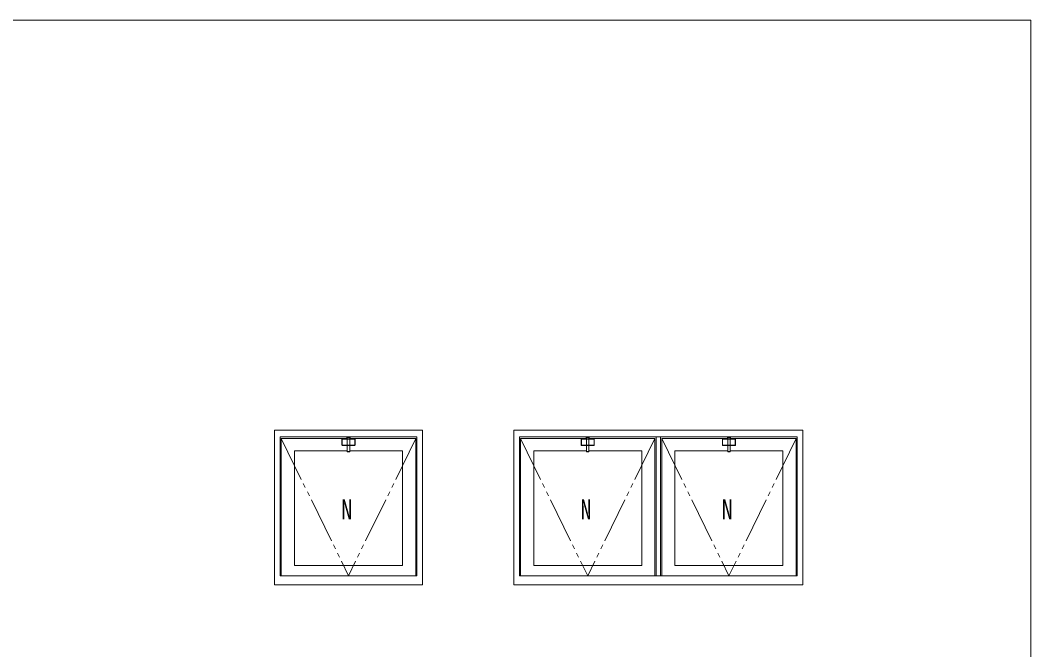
# Model space of a CAD drawing. Units: millimetres on the paper. Extents: x -397 to 397, y -282 to 282.
# Drawn here: x 154.3 to 376.1, y 141.1 to 279.3 of the extents above; entities that cross this region are included whole.
import ezdxf
from ezdxf.enums import TextEntityAlignment as Align

# ---------------------------------------------------------------- set-up
doc = ezdxf.new("R2010")
doc.units = ezdxf.units.MM
doc.linetypes.add('USER3', pattern=[15, 10, -1, 1, -1, 1, -1])
doc.layers.add('0-1_YKK_ZWAK', color=7, linetype='Continuous', lineweight=18)
doc.layers.add('0-7_YKK_A1', color=4, linetype='Continuous', lineweight=18)
doc.styles.add('ＭＳ ゴシック', font='')
doc.styles.get('ＭＳ ゴシック').set_extended_font_data('MS Gothic')

msp = doc.modelspace()

# ---------------------------------------------------------------- linework, layer by layer
at = {"layer": '0-1_YKK_ZWAK'}
for q in [(-393.908, 279.312), (376.092, -245.688)]:
    msp.add_line((376.092, 279.312), q, dxfattribs=at)
at = {"layer": '0-7_YKK_A1'}
for p, q in [((210.092, 189.312), (242.592, 189.312)), ((210.092, 155.312), (210.092, 189.312)), ((242.592, 155.312), (242.592, 189.312)), ((262.592, 189.312), (293.592, 189.312)), ((262.592, 155.312), (262.592, 189.312)), ((326.092, 189.312), (293.592, 189.312)), ((326.092, 155.312), (326.092, 189.312)), ((211.342, 187.812), (241.342, 187.812)), ((211.342, 157.312), (211.342, 187.812)), ((211.592, 187.462), (226.067, 187.462)), ((211.592, 157.312), (211.592, 187.462)), ((224.894, 187.272), (224.894, 186.052)), ((224.945, 186.104), (224.945, 187.221)), ((224.994, 187.372), (227.689, 187.372)), ((226.067, 187.31), (225.042, 187.321)), ((226.167, 187.662), (226.009, 187.662)), ((226.009, 187.372), (226.009, 187.662)), ((226.059, 187.662), (226.059, 187.372)), ((226.059, 187.462), (226.067, 187.462)), ((226.067, 187.372), (226.067, 187.687)), ((226.067, 187.259), (226.067, 186.073)), ((226.592, 187.712), (226.092, 187.712)), ((226.567, 187.309), (226.117, 187.309)), ((226.167, 187.712), (226.167, 187.662)), ((226.674, 187.662), (226.517, 187.662)), ((226.617, 187.372), (226.617, 187.687)), ((226.617, 187.462), (226.624, 187.462)), ((226.617, 187.462), (241.092, 187.462)), ((226.617, 187.31), (227.642, 187.321)), ((226.617, 187.259), (226.617, 186.073)), ((226.624, 187.662), (226.624, 187.372)), ((226.674, 187.662), (226.674, 187.372)), ((227.739, 186.104), (227.739, 187.221)), ((227.789, 187.272), (227.789, 186.052)), ((241.092, 157.312), (241.092, 187.462)), ((241.342, 157.312), (241.342, 187.812)), ((324.842, 187.812), (263.842, 187.812)), ((263.842, 157.312), (263.842, 187.812)), ((264.092, 187.462), (278.567, 187.462)), ((264.092, 157.312), (264.092, 187.462)), ((277.394, 187.272), (277.394, 186.052)), ((277.445, 186.104), (277.445, 187.221)), ((277.494, 187.372), (280.189, 187.372)), ((278.567, 187.31), (277.542, 187.321)), ((278.667, 187.662), (278.509, 187.662)), ((278.509, 187.372), (278.509, 187.662)), ((278.559, 187.662), (278.559, 187.372)), ((278.559, 187.462), (278.567, 187.462)), ((278.567, 187.372), (278.567, 187.687)), ((278.567, 187.259), (278.567, 186.073)), ((279.092, 187.712), (278.592, 187.712)), ((279.067, 187.309), (278.617, 187.309)), ((278.667, 187.712), (278.667, 187.662)), ((279.174, 187.662), (279.017, 187.662)), ((279.117, 187.372), (279.117, 187.687)), ((279.117, 187.462), (279.124, 187.462)), ((279.117, 187.462), (293.592, 187.462)), ((279.117, 187.31), (280.142, 187.321)), ((279.117, 187.259), (279.117, 186.073)), ((279.124, 187.662), (279.124, 187.372)), ((279.174, 187.662), (279.174, 187.372)), ((280.239, 186.104), (280.239, 187.221)), ((280.289, 187.272), (280.289, 186.052)), ((293.592, 157.312), (293.592, 187.462)), ((293.842, 157.312), (293.842, 187.812)), ((294.842, 157.312), (294.842, 187.812)), ((309.567, 187.462), (295.092, 187.462)), ((295.092, 157.312), (295.092, 187.462)), ((308.394, 187.272), (308.394, 186.052)), ((308.394, 187.272), (308.394, 186.052)), ((308.394, 187.272), (308.394, 186.052)), ((308.445, 186.104), (308.445, 187.221)), ((308.445, 186.104), (308.445, 187.221)), ((308.445, 186.104), (308.445, 187.221)), ((308.494, 187.372), (311.189, 187.372)), ((308.494, 187.372), (311.189, 187.372)), ((308.494, 187.372), (311.189, 187.372)), ((309.567, 187.31), (308.542, 187.321)), ((309.567, 187.31), (308.542, 187.321)), ((309.567, 187.31), (308.542, 187.321)), ((309.667, 187.662), (309.509, 187.662)), ((309.667, 187.662), (309.509, 187.662)), ((309.667, 187.662), (309.509, 187.662)), ((309.509, 187.372), (309.509, 187.662)), ((309.509, 187.372), (309.509, 187.662)), ((309.509, 187.372), (309.509, 187.662)), ((309.559, 187.662), (309.559, 187.372)), ((309.559, 187.662), (309.559, 187.372)), ((309.559, 187.662), (309.559, 187.372)), ((309.559, 187.462), (309.567, 187.462)), ((309.559, 187.462), (309.567, 187.462)), ((309.559, 187.462), (309.567, 187.462)), ((309.567, 187.372), (309.567, 187.687)), ((309.567, 187.372), (309.567, 187.687)), ((309.567, 187.372), (309.567, 187.687)), ((309.567, 187.259), (309.567, 186.073)), ((309.567, 187.259), (309.567, 186.073)), ((309.567, 187.259), (309.567, 186.073)), ((310.092, 187.712), (309.592, 187.712)), ((310.092, 187.712), (309.592, 187.712)), ((310.092, 187.712), (309.592, 187.712)), ((310.067, 187.309), (309.617, 187.309)), ((310.067, 187.309), (309.617, 187.309)), ((310.067, 187.309), (309.617, 187.309)), ((309.667, 187.712), (309.667, 187.662)), ((309.667, 187.712), (309.667, 187.662)), ((309.667, 187.712), (309.667, 187.662)), ((310.174, 187.662), (310.017, 187.662)), ((310.174, 187.662), (310.017, 187.662)), ((310.174, 187.662), (310.017, 187.662)), ((310.117, 187.372), (310.117, 187.687)), ((310.117, 187.372), (310.117, 187.687)), ((310.117, 187.372), (310.117, 187.687)), ((310.117, 187.462), (310.124, 187.462)), ((310.117, 187.462), (310.124, 187.462)), ((310.117, 187.462), (310.124, 187.462)), ((324.592, 187.462), (310.117, 187.462)), ((310.117, 187.31), (311.142, 187.321)), ((310.117, 187.31), (311.142, 187.321)), ((310.117, 187.31), (311.142, 187.321)), ((310.117, 187.259), (310.117, 186.073)), ((310.117, 187.259), (310.117, 186.073)), ((310.117, 187.259), (310.117, 186.073)), ((310.124, 187.662), (310.124, 187.372)), ((310.124, 187.662), (310.124, 187.372)), ((310.124, 187.662), (310.124, 187.372)), ((310.174, 187.662), (310.174, 187.372)), ((310.174, 187.662), (310.174, 187.372)), ((310.174, 187.662), (310.174, 187.372)), ((311.239, 186.104), (311.239, 187.221)), ((311.239, 186.104), (311.239, 187.221)), ((311.239, 186.104), (311.239, 187.221)), ((311.289, 187.272), (311.289, 186.052)), ((311.289, 187.272), (311.289, 186.052)), ((311.289, 187.272), (311.289, 186.052)), ((324.592, 157.312), (324.592, 187.462)), ((324.842, 157.312), (324.842, 187.812)), ((214.492, 184.762), (226.067, 184.762)), ((214.492, 159.562), (214.492, 184.762)), ((227.689, 185.952), (224.994, 185.952)), ((226.067, 186.014), (225.042, 186.004)), ((225.932, 185.95), (225.932, 186.013)), ((225.932, 185.978), (226.067, 185.978)), ((226.067, 185.95), (225.932, 185.95)), ((226.674, 186.012), (226.009, 186.012)), ((226.067, 184.58), (226.067, 186.012)), ((226.567, 186.023), (226.117, 186.023)), ((226.567, 185.983), (226.117, 185.983)), ((226.617, 186.014), (227.642, 186.004)), ((226.617, 184.58), (226.617, 186.012)), ((226.617, 185.978), (226.752, 185.978)), ((226.752, 185.95), (226.617, 185.95)), ((226.617, 184.762), (238.192, 184.762)), ((226.752, 185.95), (226.752, 186.013)), ((238.192, 159.562), (238.192, 184.762)), ((266.992, 184.762), (278.567, 184.762)), ((266.992, 159.562), (266.992, 184.762)), ((280.189, 185.952), (277.494, 185.952)), ((278.567, 186.014), (277.542, 186.004)), ((278.432, 185.95), (278.432, 186.013)), ((278.432, 185.978), (278.567, 185.978)), ((278.567, 185.95), (278.432, 185.95)), ((279.174, 186.012), (278.509, 186.012)), ((278.567, 184.58), (278.567, 186.012)), ((279.067, 186.023), (278.617, 186.023)), ((279.067, 185.983), (278.617, 185.983)), ((279.117, 186.014), (280.142, 186.004)), ((279.117, 184.58), (279.117, 186.012)), ((279.117, 185.978), (279.252, 185.978)), ((279.252, 185.95), (279.117, 185.95)), ((279.117, 184.762), (290.692, 184.762)), ((279.252, 185.95), (279.252, 186.013)), ((290.692, 159.562), (290.692, 184.762)), ((309.567, 184.762), (297.992, 184.762)), ((297.992, 159.562), (297.992, 184.762)), ((311.189, 185.952), (308.494, 185.952)), ((311.189, 185.952), (308.494, 185.952)), ((311.189, 185.952), (308.494, 185.952)), ((309.567, 186.014), (308.542, 186.004)), ((309.567, 186.014), (308.542, 186.004)), ((309.567, 186.014), (308.542, 186.004)), ((309.432, 185.95), (309.432, 186.013)), ((309.432, 185.95), (309.432, 186.013)), ((309.432, 185.95), (309.432, 186.013)), ((309.432, 185.978), (309.567, 185.978)), ((309.432, 185.978), (309.567, 185.978)), ((309.432, 185.978), (309.567, 185.978)), ((309.567, 185.95), (309.432, 185.95)), ((309.567, 185.95), (309.432, 185.95)), ((309.567, 185.95), (309.432, 185.95)), ((310.174, 186.012), (309.509, 186.012)), ((310.174, 186.012), (309.509, 186.012)), ((310.174, 186.012), (309.509, 186.012)), ((309.567, 184.58), (309.567, 186.012)), ((309.567, 184.58), (309.567, 186.012)), ((309.567, 184.58), (309.567, 186.012)), ((310.067, 186.023), (309.617, 186.023)), ((310.067, 186.023), (309.617, 186.023)), ((310.067, 186.023), (309.617, 186.023)), ((310.067, 185.983), (309.617, 185.983)), ((310.067, 185.983), (309.617, 185.983)), ((310.067, 185.983), (309.617, 185.983)), ((310.117, 186.014), (311.142, 186.004)), ((310.117, 186.014), (311.142, 186.004)), ((310.117, 186.014), (311.142, 186.004)), ((310.117, 184.58), (310.117, 186.012)), ((310.117, 184.58), (310.117, 186.012)), ((310.117, 184.58), (310.117, 186.012)), ((310.117, 185.978), (310.252, 185.978)), ((310.117, 185.978), (310.252, 185.978)), ((310.117, 185.978), (310.252, 185.978)), ((310.252, 185.95), (310.117, 185.95)), ((310.252, 185.95), (310.117, 185.95)), ((310.252, 185.95), (310.117, 185.95)), ((321.692, 184.762), (310.117, 184.762)), ((310.252, 185.95), (310.252, 186.013)), ((310.252, 185.95), (310.252, 186.013)), ((310.252, 185.95), (310.252, 186.013)), ((321.692, 159.562), (321.692, 184.762)), ((214.492, 159.562), (238.192, 159.562)), ((266.992, 159.562), (290.692, 159.562)), ((321.692, 159.562), (297.992, 159.562)), ((210.092, 155.312), (242.592, 155.312)), ((211.342, 157.312), (241.342, 157.312)), ((262.592, 155.312), (293.592, 155.312)), ((324.842, 157.312), (263.842, 157.312)), ((326.092, 155.312), (293.592, 155.312))]:
    msp.add_line(p, q, dxfattribs=at)
at = {"layer": '0-7_YKK_A1', "linetype": 'USER3'}
for p, q in [((211.592, 187.462), (226.342, 157.312)), ((241.092, 187.462), (226.342, 157.312)), ((264.092, 187.462), (278.842, 157.312)), ((293.592, 187.462), (278.842, 157.312)), ((295.092, 187.462), (309.842, 157.312)), ((324.592, 187.462), (309.842, 157.312))]:
    msp.add_line(p, q, dxfattribs=at)
at = {"layer": '0-7_YKK_A1'}
for points in [[(226.167, 187.712), (226.517, 187.712), (226.517, 187.662)], [(278.667, 187.712), (279.017, 187.712), (279.017, 187.662)], [(309.667, 187.712), (310.017, 187.712), (310.017, 187.662)], [(309.667, 187.712), (310.017, 187.712), (310.017, 187.662)], [(309.667, 187.712), (310.017, 187.712), (310.017, 187.662)]]:
    msp.add_lwpolyline(points, dxfattribs=at)
for centre, radius, start, end in [((224.994, 187.272), 0.1, 90, 180), ((225.045, 187.221), 0.1, 87.12286, 180), ((226.092, 187.687), 0.025, 90, 180), ((226.117, 187.259), 0.05, 90, 180), ((226.567, 187.259), 0.05, 0, 90), ((226.592, 187.687), 0.025, 0, 90), ((227.639, 187.221), 0.1, 0, 92.87714), ((227.689, 187.272), 0.1, 0, 90), ((277.494, 187.272), 0.1, 90, 180), ((277.545, 187.221), 0.1, 87.12286, 180), ((278.592, 187.687), 0.025, 90, 180), ((278.617, 187.259), 0.05, 90, 180), ((279.067, 187.259), 0.05, 0, 90), ((279.092, 187.687), 0.025, 0, 90), ((280.139, 187.221), 0.1, 0, 92.87714), ((280.189, 187.272), 0.1, 0, 90), ((308.494, 187.272), 0.1, 90, 180), ((308.494, 187.272), 0.1, 90, 180), ((308.494, 187.272), 0.1, 90, 180), ((308.545, 187.221), 0.1, 87.12286, 180), ((308.545, 187.221), 0.1, 87.12286, 180), ((308.545, 187.221), 0.1, 87.12286, 180), ((309.592, 187.687), 0.025, 90, 180), ((309.592, 187.687), 0.025, 90, 180), ((309.592, 187.687), 0.025, 90, 180), ((309.617, 187.259), 0.05, 90, 180), ((309.617, 187.259), 0.05, 90, 180), ((309.617, 187.259), 0.05, 90, 180), ((310.067, 187.259), 0.05, 0, 90), ((310.067, 187.259), 0.05, 0, 90), ((310.067, 187.259), 0.05, 0, 90), ((310.092, 187.687), 0.025, 0, 90), ((310.092, 187.687), 0.025, 0, 90), ((310.092, 187.687), 0.025, 0, 90), ((311.139, 187.221), 0.1, 0, 92.87714), ((311.139, 187.221), 0.1, 0, 92.87714), ((311.139, 187.221), 0.1, 0, 92.87714), ((311.189, 187.272), 0.1, 0, 90), ((311.189, 187.272), 0.1, 0, 90), ((311.189, 187.272), 0.1, 0, 90), ((224.994, 186.052), 0.1, 180, 270), ((225.045, 186.104), 0.1, 180, 272.87714), ((226.117, 186.073), 0.05, 180, 270), ((226.117, 185.933), 0.05, 90, 180), ((226.117, 184.683), 0.05, 180, 261.0732), ((226.117, 184.58), 0.05, 180, 261.0732), ((226.342, 186.116), 1.5, 261.0732, 278.9268), ((226.342, 186.012), 1.5, 261.0732, 278.9268), ((226.567, 186.073), 0.05, 270, 0), ((226.567, 185.933), 0.05, 0, 90), ((226.567, 184.683), 0.05, 278.9268, 0), ((226.567, 184.58), 0.05, 278.9268, 0), ((227.639, 186.104), 0.1, 269.39786, 0), ((227.689, 186.052), 0.1, 270, 0), ((277.494, 186.052), 0.1, 180, 270), ((277.545, 186.104), 0.1, 180, 272.87714), ((278.617, 186.073), 0.05, 180, 270), ((278.617, 185.933), 0.05, 90, 180), ((278.617, 184.683), 0.05, 180, 261.0732), ((278.617, 184.58), 0.05, 180, 261.0732), ((278.842, 186.116), 1.5, 261.0732, 278.9268), ((278.842, 186.012), 1.5, 261.0732, 278.9268), ((279.067, 186.073), 0.05, 270, 0), ((279.067, 185.933), 0.05, 0, 90), ((279.067, 184.683), 0.05, 278.9268, 0), ((279.067, 184.58), 0.05, 278.9268, 0), ((280.139, 186.104), 0.1, 269.39786, 0), ((280.189, 186.052), 0.1, 270, 0), ((308.494, 186.052), 0.1, 180, 270), ((308.494, 186.052), 0.1, 180, 270), ((308.494, 186.052), 0.1, 180, 270), ((308.545, 186.104), 0.1, 180, 272.87714), ((308.545, 186.104), 0.1, 180, 272.87714), ((308.545, 186.104), 0.1, 180, 272.87714), ((309.617, 186.073), 0.05, 180, 270), ((309.617, 186.073), 0.05, 180, 270), ((309.617, 186.073), 0.05, 180, 270), ((309.617, 185.933), 0.05, 90, 180), ((309.617, 185.933), 0.05, 90, 180), ((309.617, 185.933), 0.05, 90, 180), ((309.617, 184.683), 0.05, 180, 261.0732), ((309.617, 184.683), 0.05, 180, 261.0732), ((309.617, 184.683), 0.05, 180, 261.0732), ((309.617, 184.58), 0.05, 180, 261.0732), ((309.617, 184.58), 0.05, 180, 261.0732), ((309.617, 184.58), 0.05, 180, 261.0732), ((309.842, 186.116), 1.5, 261.0732, 278.9268), ((309.842, 186.116), 1.5, 261.0732, 278.9268), ((309.842, 186.116), 1.5, 261.0732, 278.9268), ((309.842, 186.012), 1.5, 261.0732, 278.9268), ((309.842, 186.012), 1.5, 261.0732, 278.9268), ((309.842, 186.012), 1.5, 261.0732, 278.9268), ((310.067, 186.073), 0.05, 270, 0), ((310.067, 186.073), 0.05, 270, 0), ((310.067, 186.073), 0.05, 270, 0), ((310.067, 185.933), 0.05, 0, 90), ((310.067, 185.933), 0.05, 0, 90), ((310.067, 185.933), 0.05, 0, 90), ((310.067, 184.683), 0.05, 278.9268, 0), ((310.067, 184.683), 0.05, 278.9268, 0), ((310.067, 184.683), 0.05, 278.9268, 0), ((310.067, 184.58), 0.05, 278.9268, 0), ((310.067, 184.58), 0.05, 278.9268, 0), ((310.067, 184.58), 0.05, 278.9268, 0), ((311.139, 186.104), 0.1, 269.39786, 0), ((311.139, 186.104), 0.1, 269.39786, 0), ((311.139, 186.104), 0.1, 269.39786, 0), ((311.189, 186.052), 0.1, 270, 0), ((311.189, 186.052), 0.1, 270, 0), ((311.189, 186.052), 0.1, 270, 0)]:
    msp.add_arc(centre, radius, start, end, dxfattribs=at)

# ---------------------------------------------------------------- texts
at = {"layer": '0-7_YKK_A1', "color": 7, "style": 'ＭＳ ゴシック', "width": 0.8}
for p in [(224.768, 168.368), (277.268, 168.368), (308.268, 168.368)]:
    msp.add_text('N', height=4.399, dxfattribs=at).set_placement(p, align=Align.BOTTOM_LEFT)

doc.saveas('drawing.dxf')
